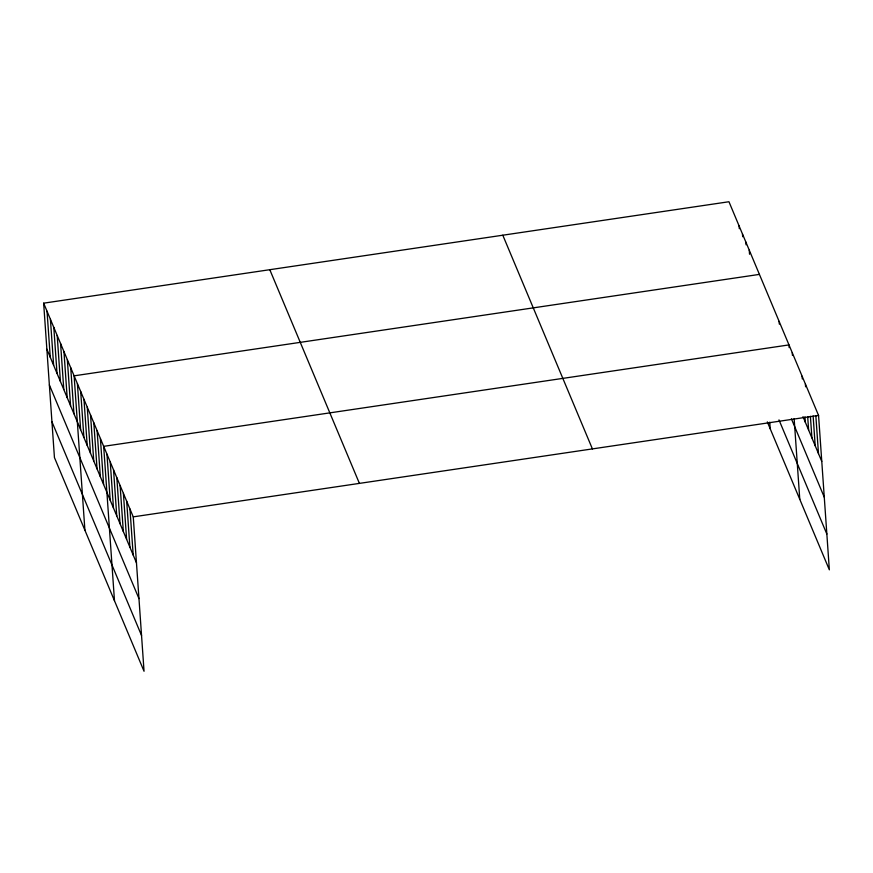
<?xml version="1.0" encoding="UTF-8"?>
<svg xmlns="http://www.w3.org/2000/svg" width="873" height="873" viewBox="0 0 873 873"><rect width="100%" height="100%" fill="white"/><g stroke="black" fill="none" stroke-linecap="round" stroke-linejoin="round"><path stroke-width="1.31" d="M43.65 303.171L133.253 516.86L144.045 671.261L54.442 457.572L43.65 303.171L728.955 201.739L818.558 415.428L829.35 569.829L767.312 421.877M759.412 274.395L74.118 375.827L84.91 530.227M133.253 516.86L818.558 415.428M802.996 416.65L821.766 461.424M791.418 418.844L824.276 497.195M778.978 419.88L826.851 534.058M502.804 235.219L592.407 448.908M269.801 269.702L359.403 483.391M46.869 349.167L136.472 562.856M49.368 384.938L138.971 598.627M51.944 421.801L141.546 635.489M815.84 415.712L818.481 453.589M813.123 415.995L815.196 445.754M810.395 416.279L811.912 437.919M805.408 384.087L805.604 386.794M807.678 416.563L808.627 430.083M802.123 376.252L802.32 378.958M804.961 416.836L805.343 422.248M792.269 352.747L792.455 355.453M789.17 347.618L788.985 344.911L103.68 446.343L114.483 600.744M794.146 418.734L799.777 499.312M779.131 321.406L779.316 324.112M769.746 422.172L770.215 428.796M749.263 250.18L749.547 254.239M745.88 242.105L746.066 244.811M742.486 234.029L742.683 236.736M739.104 225.965L739.3 228.671M129.968 509.024L133.187 555.021M126.683 501.189L129.902 547.185M123.399 493.354L126.618 539.35M120.114 485.519L123.322 531.515M116.829 477.684L120.038 523.68M113.545 469.849L116.753 515.845M110.249 462.013L113.468 508.01M106.964 454.178L110.184 500.174M100.395 438.508L103.614 484.504M97.11 430.673L100.33 476.669M93.826 422.838L97.045 468.834M90.541 415.002L93.76 460.999M87.256 407.167L90.476 453.163M83.972 399.332L87.191 445.328M80.687 391.497L83.906 437.493M77.402 383.662L80.622 429.658M70.735 367.751L73.943 413.747M67.341 359.687L70.56 405.683M63.958 351.612L67.177 397.608M60.575 343.536L63.794 389.533M57.192 335.461L60.412 381.457M53.81 327.397L57.018 373.393M50.416 319.322L53.635 365.318M47.033 311.246L50.252 357.243"/></g></svg>
